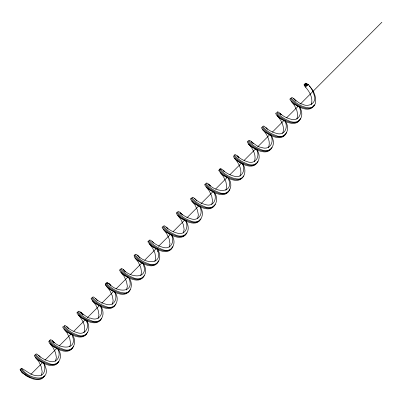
<?xml version="1.0" encoding="UTF-8"?>
<svg xmlns="http://www.w3.org/2000/svg" width="402" height="402" viewBox="0 0 402 402"><rect width="100%" height="100%" fill="white"/><g stroke="black" fill="none" stroke-linecap="round" stroke-linejoin="round"><path stroke-width="0.6" d="M52.471 340.831C59.586 349.469 79.053 350.73 71.837 334.328M109.259 283.842C116.233 292.354 135.61 293.902 128.746 277.656M123.454 269.601C130.62 278.315 150.036 279.475 142.826 263.119M137.65 255.36C144.63 263.868 164.006 265.421 157.142 249.175M228.13 177.965C235.019 194.201 215.557 192.684 208.663 184.131M234.381 158.353L236.667 160.398L240.14 162.529M248.572 144.092L251.054 146.293L254.607 148.428M262.772 129.851L265.255 132.052L269.084 134.323M276.968 115.595L279.646 117.947L283.561 120.213M229.718 189.307L229.793 189.01M286.43 132.625L286.51 132.338M73.37 346.529L73.46 346.248M158.554 261.079L158.649 260.797M172.845 246.557L172.649 247.104M300.535 118.66L300.626 118.384M87.465 332.554L87.566 332.283M130.057 289.832L130.163 289.561M157.745 262.059L157.845 261.787M215.246 204.382L215.346 204.11M229.547 189.87L229.331 190.402M257.838 161.654L257.938 161.383M44.049 376.252L44.16 375.991M101.55 318.575L101.661 318.314M115.861 304.073L115.625 304.585M144.258 275.586L143.74 276.586M171.83 248.079L171.94 247.818M186.734 233.125L186.85 232.864M214.422 205.352L214.532 205.09M243.642 175.895L243.406 176.413M272.033 147.413L271.521 148.413M286.234 133.173C283.33 139.248 275.074 136.786 270.511 134.183C267.858 132.72 265.34 130.931 263.305 128.665C262.933 128.323 261.39 126.374 262.747 126.655M313.806 105.661L313.917 105.399M314.515 104.952L314.63 104.686M197.694 218.386L198.347 214.789L197.407 210.01L194.895 204.829L191.784 201.045L194.266 203.261L198.096 205.528M41.416 375.267L42.175 371.734L41.331 366.971L38.863 361.72L35.607 357.705L38.089 359.916L41.919 362.187M69.812 346.78L70.571 343.248L69.727 338.484L67.26 333.238L64.003 329.233L67.305 331.997L72.038 334.464M140.8 275.571L141.559 272.038L140.715 267.275L138.248 262.029L134.992 258.014L137.67 260.365L141.579 262.632M169.197 247.089L169.956 243.557L169.111 238.793L166.644 233.547L163.388 229.532L166.267 232.019L170.548 234.406M211.789 204.367L212.547 200.834L211.708 196.07L209.236 190.819L205.98 186.804L208.859 189.297L213.14 191.679M311.173 104.671C313.439 98.555 309.771 91.917 305.746 87.39C304.173 86.671 308.289 85.083 308.098 84.465C308.686 84.912 309.143 85.505 309.615 86.073C311.721 88.777 313.349 91.887 314.183 95.224C317.339 102.842 308.374 107.912 302.158 104.043C299.706 104.761 289.068 93.857 296.078 101.193M58.124 362.267L58.245 362.011M58.953 361.303C55.727 367.192 47.587 364.493 42.994 361.855C40.476 360.423 38.084 358.7 36.14 356.534C35.768 356.192 34.23 354.242 35.582 354.519M73.154 347.057C69.923 352.951 61.782 350.253 57.195 347.614C54.672 346.182 52.28 344.459 50.335 342.293C49.964 341.951 48.426 339.997 49.783 340.278M100.716 319.54L100.837 319.288M129.946 290.093L129.69 290.591M157.629 262.32C154.509 268.094 146.554 265.606 142.022 263.069C139.6 261.406 133.635 258.33 134.072 255.481M158.338 261.607C155.222 267.38 147.263 264.893 142.73 262.36C140.142 260.933 137.695 259.195 135.68 257.019C135.343 256.622 133.615 254.793 134.871 254.793M172.538 247.366C169.307 253.26 161.167 250.562 156.579 247.923C154.056 246.491 151.665 244.768 149.72 242.602C149.348 242.26 147.81 240.306 149.167 240.587M186.025 233.838C182.794 239.728 174.654 237.029 170.066 234.391C167.549 232.959 165.152 231.235 163.207 229.07C162.835 228.728 161.297 226.778 162.654 227.06M200.221 219.598C196.995 225.487 188.855 222.788 184.262 220.15C181.684 218.678 179.222 216.909 177.262 214.658C176.81 214.326 175.558 212.331 176.955 212.864M200.809 219.135L200.935 218.884M228.497 191.367L228.617 191.111M257.722 161.916L257.466 162.418M285.41 134.147C282.289 139.921 274.33 137.429 269.802 134.896C267.214 133.469 264.762 131.73 262.752 129.555C262.416 129.158 260.682 127.328 261.938 127.328M299.606 119.902C296.38 125.796 288.234 123.097 283.646 120.459C281.068 118.987 278.606 117.218 276.646 114.967C276.194 114.635 274.943 112.635 276.34 113.173M300.319 119.193C297.199 124.967 289.239 122.479 284.711 119.942C282.289 118.273 276.32 115.203 276.757 112.349M55.501 361.237L56.37 357.489L55.531 352.725L53.059 347.479L49.808 343.464L52.893 346.097L57.255 348.464M83.897 332.75C86.38 326.861 82.802 320.354 79.104 315.791M98.093 318.51L98.962 314.766L98.123 310.002L95.656 304.756L92.4 300.736L94.882 302.952L98.711 305.224M126.489 290.028L127.359 286.284L126.519 281.521L124.047 276.269L120.796 272.27L125.509 275.898M154.886 261.541L155.755 257.798L154.916 253.034L152.443 247.788L149.192 243.773L152.072 246.26L156.061 248.521M183.282 233.059L184.151 229.316L183.312 224.552L180.84 219.306L177.594 215.281L180.674 217.919L185.031 220.291M225.874 190.337L226.743 186.588L225.904 181.825L223.432 176.578L220.18 172.564L223.266 175.197L227.627 177.563M254.27 161.85C256.808 155.619 252.888 148.484 248.617 144.082M282.666 133.369C285.199 127.138 281.279 120.002 277.013 115.6M296.862 119.128L297.731 115.384L296.988 110.922L294.571 105.61L291.189 101.349L293.847 103.706L298.038 106.103M43.924 376.508L42.15 378.553L39.486 379.619L36.16 379.669L32.11 378.664L26.728 376.001L22.115 372.418L20.1 369.689L21.522 368.267C26.828 370.971 31.527 376.001 38.069 375.795C45.089 376.327 46.235 367.584 43.441 362.81M44.637 375.795C38.306 383.754 25.155 375.478 20.809 368.976M72.32 348.026C68.772 353.72 60.752 350.815 56.134 348.132C55.185 347.901 46.195 341.203 49.29 341.097M86.52 333.781C83.088 339.368 75.239 336.665 70.682 334.087C68.164 332.65 65.767 330.926 63.823 328.766C63.451 328.419 61.913 326.469 63.27 326.751M143.308 276.817C139.876 282.4 132.032 279.697 127.474 277.119C124.952 275.687 122.56 273.963 120.615 271.797C120.293 271.425 118.751 269.687 119.962 269.747M171.704 248.33C168.157 254.024 160.137 251.119 155.519 248.436C153.072 246.999 150.735 245.295 148.866 243.14C148.418 242.808 147.162 240.813 148.559 241.346M186.613 233.381C183.181 238.964 175.332 236.26 170.775 233.683C168.257 232.25 165.865 230.522 163.921 228.361C163.549 228.014 162.011 226.065 163.363 226.346M214.296 205.608C210.754 211.301 202.734 208.397 198.116 205.713C195.663 204.276 193.327 202.568 191.458 200.417C191.01 200.085 189.754 198.085 191.156 198.623M215.01 204.894C211.462 210.588 203.442 207.683 198.824 205C197.869 204.769 188.885 198.07 191.975 197.965M229.205 190.654C225.773 196.236 217.929 193.538 213.372 190.955C210.849 189.523 208.457 187.799 206.512 185.634C206.141 185.292 204.603 183.342 205.955 183.619M242.692 177.126C239.26 182.709 231.416 180.006 226.859 177.428C224.336 175.996 221.944 174.272 220 172.106C219.678 171.734 218.135 169.996 219.346 170.056M313.681 105.917C310.249 111.5 302.404 108.796 297.847 106.218C295.324 104.786 292.932 103.063 290.988 100.897C290.616 100.555 289.078 98.601 290.435 98.882M314.394 105.203C310.846 110.897 302.827 107.992 298.209 105.309C295.761 103.872 293.425 102.163 291.55 100.013C291.103 99.681 289.852 97.686 291.249 98.219M112.173 304.475L113.158 300.807L112.419 296.063L109.852 290.51L106.595 286.495L109.274 288.847L113.188 291.113M239.949 176.297C242.697 170.353 238.969 163.634 235.18 159.026M268.345 147.815C271.144 141.579 267.109 134.283 262.818 129.841M57.988 362.514C54.376 367.785 46.813 365.096 42.285 362.569C39.768 361.137 37.371 359.413 35.431 357.247C35.11 356.875 33.567 355.137 34.778 355.197M100.58 319.786C96.852 325.163 89.118 322.278 84.531 319.645C82.083 318.208 79.747 316.505 77.877 314.349C77.506 314.022 76.179 312.188 77.465 312.51M101.294 319.072C97.56 324.454 89.832 321.565 85.244 318.932C82.792 317.495 80.455 315.791 78.586 313.635C78.219 313.309 76.893 311.475 78.174 311.796M115.49 304.832C111.761 310.208 104.028 307.324 99.44 304.691C96.993 303.254 94.656 301.55 92.782 299.395C92.415 299.068 91.088 297.234 92.375 297.555M128.977 291.304C125.248 296.681 117.515 293.797 112.927 291.164C110.48 289.726 108.143 288.018 106.269 285.867C105.902 285.541 104.575 283.701 105.862 284.023M200.678 219.381C197.065 224.658 189.498 221.969 184.975 219.442C182.453 218.005 180.061 216.281 178.116 214.115C177.795 213.748 176.252 212.01 177.463 212.07M228.361 191.613C224.633 196.99 216.899 194.101 212.311 191.473C209.864 190.03 207.527 188.327 205.653 186.176C205.286 185.85 203.96 184.01 205.246 184.332M243.27 176.659C239.537 182.036 231.808 179.151 227.22 176.518C224.768 175.081 222.437 173.373 220.562 171.222C220.195 170.895 218.869 169.056 220.155 169.378M256.757 163.127C253.26 168.297 245.868 165.805 241.406 163.378C238.723 161.589 233.441 158.911 233.376 155.77M270.958 148.886C267.224 154.262 259.491 151.378 254.903 148.745C252.456 147.308 250.119 145.604 248.25 143.449C247.883 143.122 246.552 141.288 247.838 141.61M86.953 333.554C82.933 338.71 75.32 335.665 70.702 332.977C69.641 332.469 61.526 326.71 64.084 326.082M114.635 305.781C110.741 310.846 103.289 307.987 98.731 305.404C96.344 304.007 94.073 302.349 92.219 300.279C91.897 299.912 90.355 298.168 91.566 298.229M129.544 290.827C125.766 295.792 118.479 293.128 113.987 290.646C111.434 288.882 106.299 286.259 106.304 283.234M257.325 162.654C253.546 167.619 246.26 164.951 241.763 162.473C239.476 160.84 233.657 157.81 234.165 155.077M143.589 276.812C139.424 281.656 132.082 278.656 127.494 276.008C125.173 274.606 122.962 272.968 121.178 270.913C120.811 270.586 119.484 268.747 120.771 269.069M271.37 148.639C267.199 153.479 259.863 150.479 255.27 147.835C252.953 146.434 250.742 144.79 248.959 142.735C248.592 142.408 247.265 140.574 248.552 140.896M218.869 170.307C220.301 166.463 222.954 170.388 224.386 171.754M305.409 87.209L304.058 84.857L305.55 83.174L306.656 83.551L308.349 84.983M304.621 85.837L306.555 83.892M30.808 374.408L42.778 362.403M44.994 360.182L56.963 348.172M59.179 345.951L71.149 333.946M73.807 331.278L85.335 319.716M87.551 317.49L99.52 305.485M101.736 303.264L113.706 291.254M115.922 289.033L127.891 277.028M130.107 274.802L142.077 262.797M144.735 260.129L156.262 248.567M158.478 246.346L170.448 234.341M173.106 231.673L184.634 220.11M186.85 217.884L198.819 205.879M201.035 203.658L213.005 191.648M215.663 188.98L227.19 177.423M229.849 174.754L241.376 163.192M244.034 160.524L255.561 148.961M257.777 146.74L269.747 134.73M272.405 132.062L283.933 120.505M286.591 117.836L298.118 106.274M300.334 104.053L381.9 22.231M234.386 158.318L234.994 158.83M137.66 255.34L139.906 257.853M123.464 269.581L125.57 271.903M109.264 283.822L110.972 285.616M52.471 340.79L54.31 342.755M300.696 107.123L300.997 107.213M158.418 249.441L158.72 249.541M59.034 349.137L59.335 349.232M186.513 220.859L186.814 220.959M87.128 320.55L87.43 320.65M271.4 135.303L271.697 135.409M243.004 163.785L243.305 163.89M172.016 234.994L172.312 235.1M72.631 334.685L72.928 334.791M44.235 363.172L44.537 363.277M299.495 106.711L299.797 106.821M257.2 149.544L256.607 149.318M200.111 206.402L200.412 206.512M157.815 249.235L157.222 249.014M100.726 306.093L101.028 306.203M29.738 377.302L30.039 377.413M285.003 120.836L285.299 120.952M242.707 163.674L242.115 163.443M185.618 220.527L185.915 220.643M86.234 320.218L86.53 320.334M57.838 348.705L58.134 348.815M270.807 135.077L270.219 134.841M213.718 191.925L214.015 192.045M171.423 234.768L170.835 234.532M142.73 263.134L143.027 263.255M114.334 291.621L114.63 291.736M100.43 305.977L99.847 305.741M43.346 362.825L43.642 362.946M298.616 106.354L298.907 106.475M256.315 149.202L255.732 148.956M199.231 206.045L199.523 206.171M156.931 248.893L156.348 248.647M128.534 277.375L127.952 277.129M85.943 320.103L81.505 317.756L78.199 314.982L78.581 315.258M29.15 377.071L28.567 376.825M305.475 83.43L308.068 84.541M221.371 169.342C219.281 168.001 221.01 170.302 221.577 170.86C222.698 172.091 223.989 173.161 225.336 174.136C228.713 176.508 232.557 178.433 236.703 178.9C245.532 180.528 246.692 169.257 242.713 163.81M108.434 283.556C104.294 281.485 109.053 283.023 109.58 284.37M284.415 120.595L283.842 120.344M241.823 163.323L241.25 163.071M114.042 291.495L113.47 291.244M269.933 134.715L269.36 134.454M141.866 262.762L142.152 262.888M99.555 305.615L98.987 305.354M42.481 362.453L42.768 362.579M255.446 148.825L254.883 148.564M198.372 205.663L198.653 205.794M127.665 277.003L125.766 276.043M28.281 376.694L27.718 376.428M240.964 162.941L240.411 162.669M27.442 376.292L22.21 372.82L20.1 369.689M208.683 184.141L210.357 185.925M265.189 127.178C263.441 124.921 261.893 126.328 264.169 128.132C267.219 131.353 271.099 133.771 275.264 135.263C285.596 140.283 290.922 129.057 285.304 121.082M94.817 298.078C93.073 295.822 91.52 297.234 93.797 299.033C96.847 302.254 100.726 304.671 104.892 306.163C115.223 311.183 120.545 299.957 114.932 291.983M66.42 326.56C64.677 324.319 63.114 325.71 65.4 327.514C68.451 330.735 72.33 333.152 76.496 334.645C86.827 339.67 92.153 328.444 86.536 320.464M208.583 184.312C207.387 182.463 204.789 182.563 207.075 184.749C210.05 188.076 213.944 190.523 218.1 192.096C228.155 197.292 234.321 186.694 228.693 178.413M180.186 212.794C178.769 210.728 176.448 211.291 178.825 213.407C181.885 216.723 185.84 219.19 190.076 220.713C200.407 225.733 205.734 214.507 200.121 206.533M80.802 312.485C79.606 310.64 77.008 310.736 79.294 312.927C82.269 316.248 86.164 318.696 90.319 320.273C100.681 325.575 106.535 314.475 100.736 306.223M38.21 355.212C36.793 353.147 34.471 353.705 36.848 355.82C39.818 359.046 43.637 361.453 47.727 362.996C57.782 368.187 63.948 357.594 58.32 349.313M307.445 85.51C306.821 85.093 305.394 83.259 304.766 84.144M306.736 86.224C306.103 85.792 304.696 83.993 304.058 84.857M293.957 99.038C291.591 96.319 290.133 97.56 292.912 100.018C296.57 103.636 301.209 106.384 306.259 107.48C319.736 110.465 316.535 93.581 310.645 87.641M194.573 198.729C193.468 196.9 190.468 196.583 192.875 198.99C195.849 202.317 199.749 204.764 203.899 206.337C214.261 211.643 220.12 200.538 214.316 192.292M151.981 241.456C150.871 239.622 147.876 239.311 150.283 241.718C153.257 245.039 157.157 247.486 161.308 249.064C171.669 254.365 177.523 243.265 171.724 235.014M66.606 326.726L67.998 328.173M52.597 341.147C51.27 339.087 48.541 339.248 51.049 341.579C54.109 344.901 58.059 347.363 62.295 348.886C72.626 353.911 77.953 342.685 72.34 334.71M180.377 212.975L180.965 213.562M137.976 255.883C136.946 254.069 133.59 253.355 136.087 255.958C139.062 259.28 142.956 261.732 147.112 263.305C158.242 268.425 163.051 257.546 157.348 248.898M80.993 312.666L81.581 313.258M78.737 315.404L79.003 315.686M109.977 284.772L110.801 285.691M53.185 341.74L54.014 342.655M252.361 142.795C251.974 141.831 247.562 138.484 249.18 141.398C251.858 144.8 255.647 147.202 259.571 148.936C270.471 154.73 277.174 144.931 271.109 135.323M209.563 185.297L210.186 186M294.957 100.073L295.802 101.058M238.371 157.272C237.979 156.293 233.416 152.644 234.984 155.639C237.753 159.142 241.672 161.604 245.748 163.328C256.953 168.996 262.797 158.463 256.732 149.202M309.364 86.063L310.429 87.36M281.179 114.791C280.777 113.917 276.295 109.897 277.481 112.771C280.139 116.263 283.998 118.69 287.968 120.449C298.867 126.248 305.57 116.444 299.505 106.842M125.002 271.45C124.605 270.576 120.118 266.551 121.303 269.43C123.962 272.923 127.826 275.35 131.791 277.109C142.69 282.902 149.393 273.104 143.328 263.501M167.805 228.974C167.358 228.165 163.041 223.854 163.81 226.572C166.358 230.05 170.157 232.436 174.016 234.225C184.92 240.265 192.161 230.698 185.92 220.773M252.994 143.524L253.21 143.785M182.005 214.733L182.222 214.99M125.213 271.697L125.429 271.958M82.621 314.424L82.837 314.686M139.625 257.717L139.841 257.983M267.023 128.796C265.883 127.193 264.732 126.796 266.737 128.484C269.506 130.705 272.727 132.409 276.174 133.273C284.596 136.378 288.686 127.258 284.807 120.706M281.345 114.716C280.289 113.143 278.782 112.394 280.938 114.238C283.621 116.404 286.737 118.062 290.068 118.957C298.324 122.218 302.997 113.5 299.123 106.756M267.149 128.957L267.41 129.303M224.683 171.855C223.889 170.518 221.809 169.101 224.009 171.091C226.718 173.317 229.889 175.011 233.276 175.92C241.753 179.247 246.22 170.172 242.21 163.428M196.292 200.337C195.493 198.995 193.392 197.568 195.613 199.573C198.322 201.799 201.492 203.492 204.879 204.407C213.356 207.733 217.824 198.658 213.814 191.91M153.695 243.059C152.911 241.733 150.79 240.29 153.016 242.3C155.73 244.522 158.901 246.22 162.287 247.129C170.765 250.456 175.232 241.381 171.222 234.637M96.907 300.028C96.118 298.696 93.998 297.259 96.229 299.269C98.937 301.49 102.108 303.183 105.495 304.098C113.972 307.424 118.439 298.349 114.429 291.606M239.014 157.785C238.572 156.83 235.889 154.599 237.949 156.629C240.547 158.845 243.607 160.519 246.868 161.514C255.21 165.192 260.647 156.629 256.526 149.479M168.026 228.994C167.302 227.693 164.91 225.934 167.217 228.06C169.925 230.281 173.096 231.979 176.488 232.889C184.96 236.215 189.427 227.14 185.422 220.396M68.641 328.685C68.169 327.7 65.511 325.499 67.576 327.529C70.255 329.811 73.42 331.524 76.797 332.499C85.319 336.042 90.174 327.032 86.038 320.087M40.245 357.172C39.687 356.061 37.095 354.026 39.306 356.122C41.959 358.343 45.074 360.026 48.401 360.981C56.707 364.458 61.757 355.81 57.757 348.866M253.35 143.73C246.436 136.74 257.556 147.876 261.064 147.273C269.631 151.026 274.867 142.092 270.606 134.946M196.422 200.513L196.694 200.884M182.362 214.934C182.066 214.14 179.106 211.492 181.046 213.497C183.659 215.763 186.769 217.467 190.076 218.482C198.417 222.16 203.859 213.598 199.739 206.447M97.038 300.204L97.309 300.575M83.254 315.017C75.445 306.907 87.721 319.248 90.39 318.077C98.987 322.042 104.62 313.198 100.234 305.847M106.188 285.807L105.289 284.239C106.962 281.214 106.706 283.912 107.997 284.792C109.118 286.023 110.404 287.093 111.756 288.068C115.128 290.445 118.977 292.365 123.123 292.837C131.725 294.465 133.162 283.551 129.308 278.104M43.944 363.192C54.315 383.94 28.115 380.302 21.522 368.267M157.328 251.069L157.483 251.441M156.901 248.587L157.026 248.878"/></g></svg>
